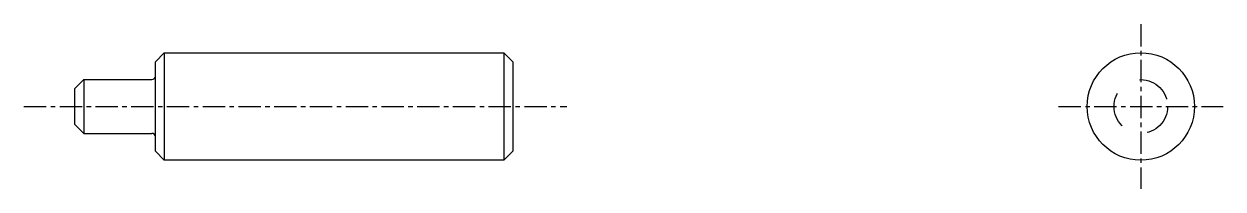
# Model space of a CAD drawing. Extents: x 62.9 to 142.1, y 79.8 to 151.1.
# Drawn here: x 75 to 142.1, y 141.9 to 151.1 of the extents above; entities outside this region: 2.
import ezdxf

# ---------------------------------------------------------------- set-up
doc = ezdxf.new("R2010")
doc.units = 0
doc.linetypes.add('CENTER', pattern=[2, 1.25, -0.25, 0.25, -0.25])
doc.linetypes.add('DASHED', pattern=[3.5, 2, -1.5])
doc.layers.get('0').update_dxf_attribs({"linetype": 'CONTINUOUS'})
doc.layers.add('CENTER', color=1, linetype='CENTER')

msp = doc.modelspace()

# ---------------------------------------------------------------- linework, layer by layer
for p, q in [((82.331, 149.018), (82.831, 149.518)), ((82.331, 144.018), (82.331, 149.018)), ((82.831, 149.518), (82.831, 143.518)), ((82.831, 149.518), (101.831, 149.518)), ((101.831, 149.518), (101.831, 143.518)), ((101.831, 149.518), (102.331, 149.018)), ((102.331, 149.018), (102.331, 144.018)), ((82.831, 148.018), (82.831, 148.018)), ((77.831, 145.518), (77.831, 147.518)), ((82.831, 146.518), (82.831, 146.518)), ((82.831, 143.518), (82.331, 144.018)), ((102.331, 144.018), (101.831, 143.518)), ((101.831, 143.518), (82.831, 143.518))]:
    msp.add_line(p, q)
at = {"linetype": 'CONTINUOUS'}
for p, q in [((77.831, 147.518), (78.331, 148.018)), ((77.831, 145.518), (78.331, 145.018))]:
    msp.add_line(p, q, dxfattribs=at)
at = {"color": 7, "linetype": 'CONTINUOUS'}
for p, q in [((78.331, 148.018), (78.331, 145.018)), ((78.331, 148.018), (82.131, 148.018)), ((78.331, 145.018), (82.131, 145.018))]:
    msp.add_line(p, q, dxfattribs=at)
at = {"linetype": 'CONTINUOUS'}
msp.add_circle((137.47, 146.518), 3, dxfattribs=at)
at = {"color": 3, "linetype": 'DASHED'}
msp.add_circle((137.47, 146.518), 1.5, dxfattribs=at)
at = {"linetype": 'CONTINUOUS'}
for centre, start, end in [((82.131, 148.218), 270, 0), ((82.131, 144.818), 0, 90)]:
    msp.add_arc(centre, 0.2, start, end, dxfattribs=at)
at = {"layer": 'CENTER', "color": 1, "linetype": 'CENTER'}
for p, q in [((137.47, 151.118), (137.47, 141.917)), ((74.978, 146.518), (105.353, 146.518)), ((132.869, 146.518), (142.07, 146.518))]:
    msp.add_line(p, q, dxfattribs=at)

# ---------------------------------------------------------------- texts
for s, p in [('SFRP 6-20-F4.5-P3', (62.691, 94.812)), ('SFRP06', (62.691, 79.812))]:
    msp.add_text(s, height=4).set_placement(p)

doc.saveas('drawing.dxf')
